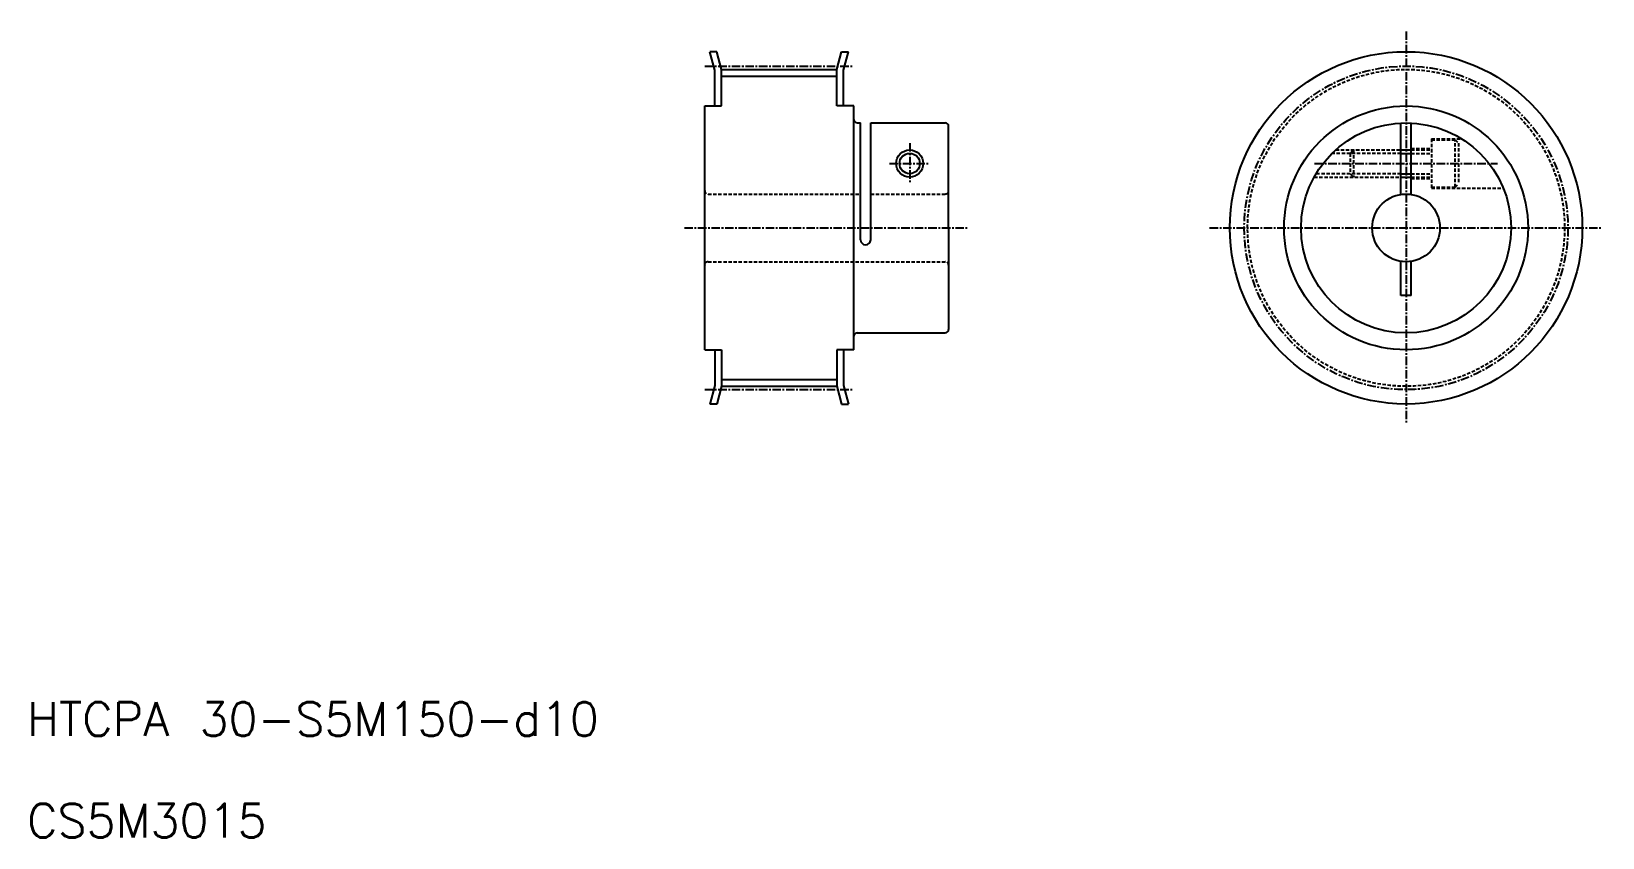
# Model space of a CAD drawing. Extents: x 11 to 242, y 10 to 129.
import ezdxf

# ---------------------------------------------------------------- set-up
doc = ezdxf.new("R2010")
doc.units = 0
doc.linetypes.add('CENTER', pattern=[2, 1.25, -0.25, 0.25, -0.25])
doc.linetypes.add('DASHED', pattern=[0.75, 0.5, -0.25])
doc.layers.get('0').update_dxf_attribs({"linetype": 'CONTINUOUS'})
doc.layers.add('CENTER', color=1, linetype='CENTER')
doc.styles.get("Standard").update_dxf_attribs({"font": 'txt.shx'})

msp = doc.modelspace()

# ---------------------------------------------------------------- linework, layer by layer
at = {"color": 7, "linetype": 'CONTINUOUS'}
for p, q in [((111.5, 123.26), (110.77, 126)), ((111.8, 126), (110.77, 126)), ((112.5, 123.39), (111.8, 126)), ((129.5, 123.39), (130.2, 126)), ((130.2, 126), (131.23, 126)), ((130.5, 123.26), (131.23, 126)), ((111.5, 118), (111.5, 123.26)), ((112.5, 123.39), (129.5, 123.39)), ((112.5, 118), (112.5, 123.39)), ((129.5, 118), (129.5, 123.39)), ((130.5, 118), (130.5, 123.26)), ((112.5, 122.39), (129.5, 122.39)), ((110, 82), (110, 118)), ((110, 118), (112.5, 118)), ((132, 118), (129.5, 118)), ((132, 82), (132, 118)), ((132.5, 115.5), (133, 115.5)), ((133, 98.25), (133, 115.5)), ((134.5, 115.5), (145.5, 115.5)), ((134.5, 100), (134.5, 115.5)), ((146, 100), (146, 115)), ((212.75, 104.97), (212.75, 115.49)), ((214.25, 104.97), (214.25, 115.49)), ((212.75, 111.5), (214.25, 111.5)), ((212.75, 107.5), (214.25, 107.5)), ((134.5, 98.25), (134.5, 100)), ((146, 100), (146, 85)), ((212.75, 90), (212.75, 95.06)), ((214.25, 90), (214.25, 95.06)), ((214.25, 90), (212.75, 90)), ((132.5, 84.5), (145.5, 84.5)), ((110, 82), (112.5, 82)), ((111.5, 82), (111.5, 76.74)), ((112.5, 82), (112.5, 76.61)), ((129.5, 82), (129.5, 76.61)), ((132, 82), (129.5, 82)), ((130.5, 82), (130.5, 76.74)), ((111.5, 76.74), (110.77, 74)), ((112.5, 76.61), (111.8, 74)), ((112.5, 77.61), (129.5, 77.61)), ((112.5, 76.61), (129.5, 76.61)), ((129.5, 76.61), (130.2, 74)), ((130.5, 76.74), (131.23, 74)), ((111.8, 74), (110.77, 74)), ((130.2, 74), (131.23, 74))]:
    msp.add_line(p, q, dxfattribs=at)
at = {"color": 3, "linetype": 'DASHED'}
for p, q in [((203.11, 111.5), (212.75, 111.5)), ((205.25, 111), (205.75, 111.5)), ((205.75, 111.5), (205.75, 107.5)), ((214.25, 111.7), (217.25, 111.7)), ((214.25, 111.5), (217.25, 111.5)), ((217.25, 113.15), (221.71, 113.15)), ((217.25, 113.15), (217.25, 105.85)), ((217.25, 113), (220.75, 113)), ((220.75, 106), (220.75, 113)), ((220.75, 113), (221.25, 112.5)), ((221.25, 112.5), (221.25, 106.5)), ((212.75, 111), (202.58, 111)), ((205.25, 111), (205.25, 108)), ((214.25, 111), (217.25, 111)), ((199.94, 107.5), (212.75, 107.5)), ((212.75, 108), (200.22, 108)), ((205.25, 108), (205.75, 107.5)), ((214.25, 108), (217.25, 108)), ((214.25, 107.5), (217.25, 107.5)), ((214.25, 107.3), (217.25, 107.3)), ((110.5, 105), (133, 105)), ((134.5, 105), (145.5, 105)), ((217.25, 106), (220.75, 106)), ((217.25, 105.85), (227.85, 105.85)), ((220.75, 106), (221.25, 106.5)), ((110.5, 95), (145.5, 95))]:
    msp.add_line(p, q, dxfattribs=at)
at = {"color": 3, "linetype": 'CONTINUOUS'}
for p, q in [((212.75, 111), (214.25, 111)), ((212.75, 108), (214.25, 108))]:
    msp.add_line(p, q, dxfattribs=at)
at = {"color": 7, "linetype": 'CONTINUOUS'}
for centre, radius in [((213.5, 100), 26), ((213.5, 100), 18), ((213.5, 100), 15.5), ((140.25, 109.5), 1.5), ((213.5, 100), 5)]:
    msp.add_circle(centre, radius, dxfattribs=at)
at = {"color": 3, "linetype": 'DASHED'}
msp.add_circle((213.5, 100), 23.39, dxfattribs=at)
at = {"color": 3, "linetype": 'CONTINUOUS'}
msp.add_circle((140.25, 109.5), 2, dxfattribs=at)
at = {"color": 7, "linetype": 'CONTINUOUS'}
for centre, radius, start, end in [((132.5, 116), 0.5, 180, 270), ((145.5, 115), 0.5, 0, 90), ((133.75, 98.25), 0.75, 180, 0), ((132.5, 84), 0.5, 90, 180), ((145.5, 85), 0.5, 270, 0)]:
    msp.add_arc(centre, radius, start, end, dxfattribs=at)
at = {"color": 3, "linetype": 'DASHED'}
for centre, start, end in [((110.5, 105.5), 180, 270), ((145.5, 105.5), 270, 0), ((110.5, 94.5), 90, 180), ((145.5, 94.5), 0, 90)]:
    msp.add_arc(centre, 0.5, start, end, dxfattribs=at)
at = {"layer": 'CENTER', "color": 1, "linetype": 'CENTER'}
for p, q in [((213.5, 129), (213.5, 71)), ((110, 123.88), (132, 123.88)), ((140.25, 112.5), (140.25, 106.5)), ((137.25, 109.5), (143.25, 109.5)), ((200.01, 109.5), (226.99, 109.5)), ((107, 100), (149, 100)), ((184.5, 100), (242.5, 100)), ((110, 76.12), (132, 76.12))]:
    msp.add_line(p, q, dxfattribs=at)
msp.add_circle((213.5, 100), 23.88, dxfattribs=at)

# ---------------------------------------------------------------- texts
at = {"color": 7, "linetype": 'CONTINUOUS'}
for s, p in [('HTCPA 30-S5M150-d10', (10, 25)), ('CS5M3015', (10, 10))]:
    msp.add_text(s, height=5, dxfattribs=at).set_placement(p)

doc.saveas('drawing.dxf')
